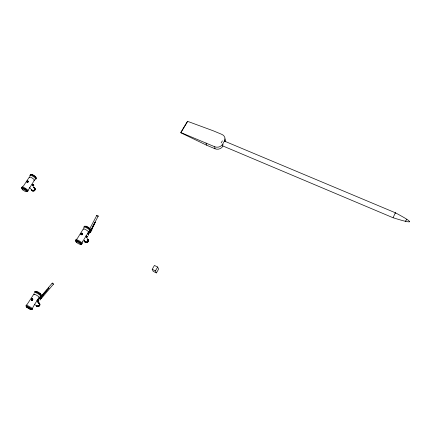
<?xml version="1.0" encoding="UTF-8"?>
<svg xmlns="http://www.w3.org/2000/svg" width="431" height="431" viewBox="0 0 431 431"><rect width="100%" height="100%" fill="white"/><g stroke="black" fill="none" stroke-linecap="round" stroke-linejoin="round"><path stroke-width="0.65" d="M48.956 288.134L48.498 287.779L48.94 288.161L39.991 298.888L43.359 294.782L42.788 294.346L40.282 297.358M91.604 229.669L91.178 229.362L91.587 229.707M91.706 229.621L95.364 222.159L94.982 222.154L92.331 227.169M33.392 186.332L32.449 185.47M37.896 300.369L38.009 299.938M89.573 232.374L90.435 232.611L90.456 231.673M38.09 302.244L37.346 301.695M222.579 145.84L393.04 217.73C413.631 224.206 415.231 223.355 395.378 212.79L224.842 141.276M395.173 213.248L395.378 212.79L393.153 217.515M81.707 243.763L82.941 241.091M221.141 142.936L222.348 140.845M405.808 220.909C405.102 222.455 407.123 218.194 406.449 219.557M32.093 309.216L33.381 306.468L39.178 297.126M409.439 221.34L409.186 221.879M27.826 190.761L34.383 180.298M86.879 237.939L86.442 237.422M40.245 297.342L40.837 297.826L41.489 297.018M90.365 230.359L90.973 229.206L91.927 229.842L90.602 232.347M89.648 231.921L89.131 232.902A0.981 0.512 27.4 0 0 89.659 232.433A0.981 0.512 27.4 0 0 88.667 231.673M98.198 216.179L90.251 231.215A0.814 0.426 27.4 0 1 89.847 231.323M88.937 232.864L89.621 232.993L90.397 231.522L89.907 231.431A0.981 0.512 27.4 0 0 90.467 231.113A0.981 0.512 27.4 0 0 89.912 230.402M91.717 228.958L92.6 227.293M93.188 226.178L94.362 223.958M91.614 229.33L90.402 231.63L89.756 231.506M37.842 300.202L38.203 299.949M89.788 228.651L96.792 215.441M156.415 272.92L155.451 270.889L157.665 267.031L154.422 265.448L152.202 269.294L153.188 271.336L156.415 272.92L158.608 269.095L157.665 267.031M224.81 140.393L222.585 144.256A5.851 5.118 -9.9 0 1 214.697 146.745L180.761 132.511L187.501 121.305L213.28 130.814L221.814 134.37A6.018 5.253 -9.7 0 1 224.81 140.393L224.923 141.411M95.52 222.391L95.03 222.299M40.04 299.787A0.975 0.383 38.6 0 0 40.525 299.647A0.975 0.383 38.6 0 0 40.024 298.915L39.388 298.424L40.81 296.76M41.462 297.04L40.74 296.857M41.166 297.498L41.414 297.088M222.735 145.559L222.822 146.276A5.819 5.097 -9.8 0 1 214.983 148.754L206.422 145.118L180.821 132.78L187.21 122.151M82.871 241.231L88.468 232.147M37.427 300.294L37.831 299.642C39.555 301.053 38.914 299.13 38.391 300.843L37.96 300.617M83.328 228.866L77.693 237.955L75.845 240.266A3.443 0.652 31.1 0 1 76.109 240.229M33.941 293.996L26.582 305.256M29.367 177.06L23.77 185.519L21.938 187.657A3.351 0.7 32.5 0 1 22.132 187.566M42.788 294.346L42.47 294.826L43.041 295.262M88.382 235.148L88.694 235.175M39.388 298.424L40.778 296.673M41.204 297.412C40.525 298.128 42.13 296.609 40.778 296.722M41.511 298.295L53.417 284.18M52.221 283.151L40.288 297.255A0.803 0.318 38.6 0 0 40.293 297.557M42.928 294.826L47.372 289.567M89.621 232.993L90.65 232.196L90.397 231.522M38.122 300.181C38.418 300.865 38.639 300.391 38.009 299.868M37.831 300.369L38.1 299.971M32.072 184.737L32.567 184.91M91.28 229.718L91.927 229.842M85.968 235.752L86.895 236.166M37.896 300.429L37.158 300.1M32.19 184.748L32.767 185.012M33.332 185.788L33.704 185.853L33.499 185.551M86.868 236.678L86.475 236.21L86.712 236.42M86.766 237.314L87.127 237.265M31.215 309.302C33.747 310.121 24.158 304.652 26.625 306.646M33.397 184.991L33.688 185.05L33.413 184.732M38.187 299.868L38.337 300.364L37.788 300.439M86.442 236.016L87.531 236.743L86.933 236.63M86.841 236.484L87.191 236.554L86.933 236.296M85.866 236.403L86.943 237.05M39.835 293.624C42.513 294.621 36.398 290.656 36.333 291.458M36.84 300.725L37.238 300.93M38.025 301.555L38.316 301.608M152.202 269.294L155.451 270.889M38.219 300.843L38.742 301.07L37.621 300.31M33.085 184.71L32.761 184.743M33.316 185.044C35.461 185.928 31.355 183.105 32.848 184.818M37.217 300.908L37.901 301.307M33.295 184.651L32.761 184.452L32.934 184.689M32.761 184.996L33.392 185.427M31.538 308.671L31.916 308.957M40.562 297.034L41.198 297.525A0.97 0.383 38.6 0 1 41.699 298.257A0.97 0.383 38.6 0 1 41.214 298.397M34.281 304.178L35.261 305.024M38.391 300.843L38.795 300.192M38.165 300.03L37.756 299.933L37.712 300.283M30.682 189.015L29.33 187.226M187.501 121.305L187.555 121.574M206.088 143.097L206.422 145.118M214.697 146.745L214.983 148.754M34.426 294.529A3.065 0.291 30.3 0 1 34.647 294.222A3.065 0.291 30.3 0 1 38.041 296.135A3.065 0.291 30.3 0 1 38.979 297.099M35.153 291.954A3.416 0.339 30.4 0 1 35.202 291.679M35.601 291.825A3.416 0.339 30.4 0 1 36.161 292.078M39.771 294.179A3.416 0.339 30.4 0 1 40.298 294.556M40.665 294.858A3.416 0.339 30.4 0 1 40.821 295.149M26.463 305.347A3.75 0.286 30.2 0 1 27.756 305.681A3.75 0.286 30.2 0 1 31.889 308.127A3.75 0.286 30.2 0 1 32.013 308.628M26.42 306.398A3.75 0.28 30.2 0 1 26.841 306.204A3.75 0.28 30.2 0 1 31.231 308.736A3.75 0.28 30.2 0 1 31.555 309.366M34.615 292.407A3.723 0.366 30.4 0 1 35.945 292.665A3.723 0.366 30.4 0 1 40.045 295.116A3.723 0.366 30.4 0 1 40.11 295.698M35.094 291.642A3.723 0.366 30.4 0 1 36.43 291.895A3.723 0.366 30.4 0 1 40.519 294.346A3.723 0.366 30.4 0 1 40.584 294.933M35.299 291.501A3.329 0.329 30.4 0 1 38.607 292.994A3.329 0.329 30.4 0 1 40.783 294.788M39.102 303.456A1.649 1.476 -42.5 0 1 37.071 306.01M38.424 303.095A1.649 1.476 -42.5 0 1 38.79 303.23M39.162 303.354A1.799 1.611 -42.5 0 1 39.366 306.005A1.799 1.611 -42.5 0 1 36.689 305.8M38.768 303.009A1.805 1.611 -42.5 0 1 38.973 305.66A1.805 1.611 -42.5 0 1 36.29 305.46M38.688 303.138A1.649 1.476 -42.5 0 1 38.876 305.563A1.649 1.476 -42.5 0 1 36.425 305.38M37.933 302.616A2.026 1.81 -42.5 0 1 39.744 304.092A2.026 1.81 -42.5 0 1 38.386 306.285A2.026 1.81 -42.5 0 1 36.102 305.574M37.987 302.664A2.026 1.81 -42.5 0 1 39.814 304.302A2.026 1.81 -42.5 0 1 38.106 306.436A2.026 1.81 -42.5 0 1 35.988 305.17M38.418 302.907A1.805 1.611 -42.5 0 1 39.183 305.531A1.805 1.611 -42.5 0 1 36.344 305.504M31.7 300.035A0.7 0.625 -42.1 0 1 31.662 299.54M32.53 298.969A0.7 0.625 -42.1 0 1 32.686 299.906A0.7 0.625 -42.1 0 1 31.705 300.084A0.7 0.625 -42.1 0 1 31.722 299.119M32.508 299.006A0.657 0.582 -42.1 0 1 32.686 299.836A0.657 0.582 -42.1 0 1 31.819 300.105A0.657 0.582 -42.1 0 1 31.641 299.281M224.788 138.917A5.98 5.231 -9.6 0 1 225.187 141.842M222.854 145.123A2.64 0.706 -67.3 0 1 223.08 144.487M83.372 229.276A3.065 0.641 31.2 0 1 86.178 229.922A3.065 0.641 31.2 0 1 88.22 232.185M88.619 228.473A3.416 0.727 31.3 0 1 89.239 228.958M89.723 229.405A3.416 0.727 31.3 0 1 90.144 230.068M77.154 240.541A3.443 0.652 31.1 0 1 77.86 240.859M75.969 240.067A3.75 0.717 31.1 0 1 79.352 240.929A3.75 0.717 31.1 0 1 81.906 243.612M75.878 241.182A3.75 0.711 31.1 0 1 76.648 240.525A3.75 0.711 31.1 0 1 81.006 243.127A3.75 0.711 31.1 0 1 80.974 244.226M76.583 241.834A3.351 0.636 31.1 0 1 76.416 240.697A3.351 0.636 31.1 0 1 80.505 243.003A3.351 0.636 31.1 0 1 80.656 244.129M84.19 227.897A3.728 0.787 31.3 0 1 85.009 227.148A3.728 0.787 31.3 0 1 89.336 229.745A3.728 0.787 31.3 0 1 89.244 230.93M84.309 226.738A3.728 0.792 31.3 0 1 87.725 227.509A3.728 0.792 31.3 0 1 90.198 230.278M84.584 226.512A3.329 0.711 31.3 0 1 88.129 227.708A3.329 0.711 31.3 0 1 89.966 229.955M85.559 226.55A2.672 0.571 31.3 0 1 88.01 227.099A2.672 0.571 31.3 0 1 89.777 229.087M87.967 240.218A1.627 1.46 -31.1 0 1 85.273 241.839M88.177 240.126A1.778 1.595 -31.1 0 1 87.272 242.513A1.778 1.595 -31.1 0 1 84.972 241.57M87.563 239.566A1.778 1.595 -31.1 0 1 87.913 239.803M84.611 240.697A1.778 1.595 -31.1 0 0 85.99 242.222A1.778 1.595 -31.1 0 0 87.951 241.042A1.778 1.595 -31.1 0 0 87.251 239.108A1.778 1.595 -31.1 0 1 87.994 241.101A1.778 1.595 -31.1 0 1 86.033 242.281A1.778 1.595 -31.1 0 1 84.654 240.757M87.175 239.232A1.627 1.46 -31.1 0 1 87.272 241.716A1.627 1.46 -31.1 0 1 84.799 241.069M87.364 238.925A1.999 1.794 -31.1 0 1 88.156 241.101A1.999 1.794 -31.1 0 1 85.947 242.427A1.999 1.794 -31.1 0 1 84.395 240.708M87.407 238.984A1.999 1.794 -31.1 0 1 88.193 241.161A1.999 1.794 -31.1 0 1 85.99 242.486A1.999 1.794 -31.1 0 1 84.438 240.767M82.493 234.523A0.695 0.62 -30.9 0 1 81.723 234.868M81.265 234.448A0.695 0.62 -30.9 0 1 81.243 234.286M82.17 233.516A0.695 0.62 -30.9 0 1 82.386 234.367A0.695 0.62 -30.9 0 1 81.459 234.663A0.695 0.62 -30.9 0 1 81.243 233.807M82.143 233.554A0.646 0.576 -30.9 0 1 82.375 234.302A0.646 0.576 -30.9 0 1 81.583 234.658A0.646 0.576 -30.9 0 1 81.211 233.974M29.518 177.561A2.985 0.673 32.8 0 1 30.542 177.2A2.985 0.673 32.8 0 1 33.774 179.285A2.985 0.673 32.8 0 1 33.86 180.363M30.359 175.148A3.329 0.76 32.9 0 1 30.369 174.916M35.444 177.556A3.329 0.76 32.9 0 1 35.8 177.976M27.589 191.052A3.351 0.7 32.5 0 1 27.385 191.353M25.149 188.875A3.351 0.7 32.5 0 1 25.865 189.365M22.202 187.609A3.647 0.765 32.6 0 1 25.084 188.099A3.647 0.765 32.6 0 1 27.929 191.052M22.164 188.724A3.653 0.76 32.5 0 1 22.741 187.819A3.653 0.76 32.5 0 1 27.099 190.599A3.653 0.76 32.5 0 1 26.501 191.493M22.358 188.923A3.265 0.679 32.5 0 1 22.692 188.045A3.265 0.679 32.5 0 1 26.447 190.303A3.265 0.679 32.5 0 1 26.754 191.563M30.025 175.902A3.631 0.83 32.8 0 1 31.506 175.552A3.631 0.83 32.8 0 1 35.514 178.315A3.631 0.83 32.8 0 1 34.712 179.129M30.482 175.207A3.626 0.83 32.9 0 1 33.397 175.611A3.626 0.83 32.9 0 1 36.161 178.639M30.687 174.7A3.243 0.743 32.9 0 1 34.173 176.069A3.243 0.743 32.9 0 1 35.929 178.321M31.528 174.76A2.602 0.598 32.9 0 1 34.329 175.676A2.602 0.598 32.9 0 1 35.444 177.464M34.739 188.805A1.557 1.336 -30.7 0 1 31.921 190.06M34.771 188.498A1.702 1.46 -30.7 0 1 34.286 190.911A1.702 1.46 -30.7 0 1 31.937 190.163M33.677 187.63A1.702 1.46 -30.7 0 1 34.76 189.279A1.702 1.46 -30.7 0 1 32.923 190.664A1.702 1.46 -30.7 0 1 31.522 189.252M33.99 187.873A1.557 1.336 -30.7 0 1 34.162 190.044A1.557 1.336 -30.7 0 1 31.819 189.92M33.731 187.7A1.702 1.46 -30.7 0 1 34.814 189.349A1.702 1.46 -30.7 0 1 32.977 190.728A1.702 1.46 -30.7 0 1 31.571 189.322M33.742 187.447A1.918 1.643 -30.7 0 1 34.959 189.301A1.918 1.643 -30.7 0 1 32.896 190.852A1.918 1.643 -30.7 0 1 31.318 189.263M33.796 187.517A1.918 1.643 -30.7 0 1 35.013 189.371A1.918 1.643 -30.7 0 1 32.945 190.922A1.918 1.643 -30.7 0 1 31.371 189.333M27.196 182.281A0.663 0.566 -30.5 0 1 27.239 181.693M27.514 181.214A0.663 0.566 -30.5 0 1 28.279 181.677A0.663 0.566 -30.5 0 1 27.546 182.361A0.663 0.566 -30.5 0 1 27.034 181.666M90.305 231A0.814 0.426 27.4 0 1 90.305 231.118M96.738 215.667A0.797 0.431 27.7 0 1 97.384 215.365A0.797 0.431 27.7 0 1 98.198 216.055A0.797 0.431 27.7 0 1 97.557 216.357M40.277 297.681A0.97 0.383 38.6 0 1 40.589 297.153M40.789 297.245A0.97 0.383 38.6 0 1 40.999 297.368L39.824 298.758A0.975 0.383 38.6 0 0 39.092 298.494A0.975 0.383 38.6 0 0 38.995 298.898M40.983 297.438A0.803 0.318 38.6 0 1 41.554 298.123A0.803 0.318 38.6 0 1 41.16 298.29M52.42 283.743A0.792 0.329 38.8 0 1 52.345 283.108A0.792 0.329 38.8 0 1 53.304 283.684A0.792 0.329 38.8 0 1 53.212 284.223M87.994 233.209L88.468 233.413L88.01 233.176M42.685 294.659L43.148 295.014L42.685 294.659M26.307 306.974L30.913 309.695L26.307 306.974M88.544 234.324L88.086 234.512L88.544 234.324M88.064 233.101L88.5 233.343L88.091 233.079M31.969 300.035A0.657 0.582 -42 0 0 32.567 299.082A0.657 0.582 -42 0 0 31.49 299.146A0.657 0.582 -42 0 0 31.969 300.035M31.926 300.111A0.776 0.69 -42 0 0 32.627 298.985A0.776 0.69 -42 0 0 31.35 299.06A0.776 0.69 -42 0 0 31.926 300.111M76.643 242.454A2.688 0.506 31.1 0 0 80.484 244.355A2.688 0.506 31.1 0 0 77.542 241.974A2.688 0.506 31.1 0 0 76.643 242.454M81.513 234.491A0.646 0.576 -30.8 0 0 82.305 233.715A0.646 0.576 -30.8 0 0 81.26 233.516A0.646 0.576 -30.8 0 0 81.513 234.491M81.475 234.599A0.765 0.684 -30.8 0 0 82.418 233.677A0.765 0.684 -30.8 0 0 81.184 233.446A0.765 0.684 -30.8 0 0 81.475 234.599M81.443 234.55A0.765 0.684 -30.8 0 0 82.386 233.629A0.765 0.684 -30.8 0 0 81.152 233.397A0.765 0.684 -30.8 0 0 81.443 234.55M22.881 189.92A2.618 0.544 32.5 0 0 26.453 191.65A2.618 0.544 32.5 0 0 23.409 189.144A2.618 0.544 32.5 0 0 22.881 189.92M27.455 182.119A0.62 0.528 -30.5 0 0 28.026 181.257A0.62 0.528 -30.5 0 0 26.991 181.332A0.62 0.528 -30.5 0 0 27.455 182.119M27.406 182.162A0.733 0.625 -30.5 0 0 28.08 181.144A0.733 0.625 -30.5 0 0 26.862 181.235A0.733 0.625 -30.5 0 0 27.406 182.162"/></g></svg>
